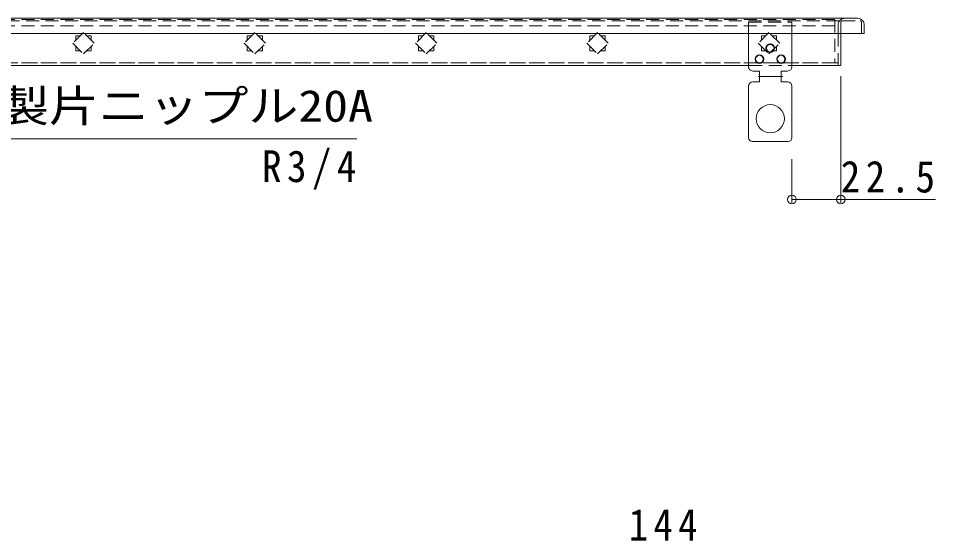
# Model space of a CAD drawing. Units: millimetres at full size, sheet at 1:5, with parts at other scales. Extents: x -840 to 950, y -676 to 691.
# Drawn here: x 235.6 to 658.5, y 68.7 to 309.7 of the extents above; entities that cross this region are included whole.
import ezdxf
from ezdxf.enums import TextEntityAlignment as Align

# ---------------------------------------------------------------- set-up
doc = ezdxf.new("R2010")
doc.units = ezdxf.units.MM
doc.header["$LTSCALE"] = 5
doc.header["$PDMODE"] = 32
doc.header["$PDSIZE"] = 4
doc.linetypes.add('CHAIN1', pattern=[8, 5, -1, 1, -1])
doc.linetypes.add('DASHED1', pattern=[1.8, 1.2, -0.6])
for name, color, linetype, lineweight in [('D-4_寸法', 7, 'Continuous', 9), ('E-0', 4, 'DASHED1', 9), ('E-1', 3, 'DASHED1', 9), ('E-2', 2, 'DASHED1', 9), ('E-4', 7, 'Continuous', 9), ('E-5', 4, 'Continuous', 9), ('E-8', 3, 'DASHED1', 9), ('E-A', 1, 'Continuous', 9)]:
    doc.layers.add(name, color=color, linetype=linetype, lineweight=lineweight)
doc.styles.add('ＭＳ ゴシック', font='')
doc.styles.get('ＭＳ ゴシック').set_extended_font_data('MS Gothic')

msp = doc.modelspace()

# ---------------------------------------------------------------- linework, layer by layer
at = {"layer": 'E-0'}
for p, q in [((612, 309.227), (612, 289.227)), ((269.1, 294.727), (269.1, 296.778)), ((348.1, 294.727), (348.1, 296.778)), ((427.1, 294.727), (427.1, 296.778)), ((506.1, 294.727), (506.1, 296.778)), ((585.1, 294.727), (585.1, 296.778)), ((267.05, 294.727), (269.1, 294.727)), ((346.05, 294.727), (348.1, 294.727)), ((425.05, 294.727), (427.1, 294.727)), ((504.05, 294.727), (506.1, 294.727)), ((583.05, 294.727), (585.1, 294.727))]:
    msp.add_line(p, q, dxfattribs=at)
for points in [[(264.15, 301.727), (262.1, 301.727), (262.1, 299.677)], [(269.1, 299.677), (269.1, 301.727), (267.05, 301.727)], [(343.15, 301.727), (341.1, 301.727), (341.1, 299.677)], [(348.1, 299.677), (348.1, 301.727), (346.05, 301.727)], [(422.15, 301.727), (420.1, 301.727), (420.1, 299.677)], [(427.1, 299.677), (427.1, 301.727), (425.05, 301.727)], [(501.15, 301.727), (499.1, 301.727), (499.1, 299.677)], [(506.1, 299.677), (506.1, 301.727), (504.05, 301.727)], [(580.15, 301.727), (578.1, 301.727), (578.1, 299.677)], [(585.1, 299.677), (585.1, 301.727), (583.05, 301.727)], [(262.1, 296.778), (262.1, 294.727), (264.15, 294.727)], [(341.1, 296.778), (341.1, 294.727), (343.15, 294.727)], [(420.1, 296.778), (420.1, 294.727), (422.15, 294.727)], [(499.1, 296.778), (499.1, 294.727), (501.15, 294.727)], [(578.1, 296.778), (578.1, 294.727), (580.15, 294.727)]]:
    msp.add_lwpolyline(points, dxfattribs=at)
at = {"layer": 'E-1'}
for p, q in [((265.6, 303.177), (260.65, 298.227)), ((270.55, 298.227), (265.6, 303.177)), ((344.6, 303.177), (339.65, 298.227)), ((349.55, 298.227), (344.6, 303.177)), ((423.6, 303.177), (418.65, 298.227)), ((428.55, 298.227), (423.6, 303.177)), ((502.6, 303.177), (497.65, 298.227)), ((507.55, 298.227), (502.6, 303.177)), ((581.6, 303.177), (576.65, 298.227)), ((586.55, 298.227), (581.6, 303.177)), ((260.65, 298.227), (265.6, 293.277)), ((265.6, 293.277), (270.55, 298.227)), ((339.65, 298.227), (344.6, 293.277)), ((344.6, 293.277), (349.55, 298.227)), ((418.65, 298.227), (423.6, 293.277)), ((423.6, 293.277), (428.55, 298.227)), ((497.65, 298.227), (502.6, 293.277)), ((502.6, 293.277), (507.55, 298.227)), ((576.65, 298.227), (581.6, 293.277)), ((581.6, 293.277), (586.55, 298.227))]:
    msp.add_line(p, q, dxfattribs=at)
at = {"layer": 'E-2', "color": 4}
for p, q in [((612, 309.227), (-555, 309.227)), ((612, 306.227), (-555, 306.227)), ((612, 289.227), (-555, 289.227))]:
    msp.add_line(p, q, dxfattribs=at)
at = {"layer": 'E-4'}
for p, q in [((614.7, 224.65), (614.7, 283.027)), ((592.2, 224.65), (592.2, 244.677)), ((592.2, 226.15), (614.7, 226.15)), ((614.7, 226.15), (658.45, 226.15))]:
    msp.add_line(p, q, dxfattribs=at)
for p in [(592.2, 226.15), (614.7, 226.15)]:
    msp.add_point(p, dxfattribs=at)
at = {"layer": 'E-5', "color": 7}
msp.add_line((391.679, 254.122), (111.679, 254.122), dxfattribs=at)
at = {"layer": 'E-8', "linetype": 'Continuous'}
for p, q in [((622.5, 309.727), (-565.5, 309.727)), ((625.5, 306.727), (625.5, 302.727)), ((625.5, 302.727), (-568.5, 302.727)), ((614.7, 302.727), (614.7, 288.027)), ((103.585, 288.027), (572.5, 288.027)), ((592.5, 288.027), (614.7, 288.027))]:
    msp.add_line(p, q, dxfattribs=at)
at = {"layer": 'E-8'}
for p, q in [((614.1, 308.527), (-556.902, 308.527)), ((613.5, 302.727), (613.5, 306.727)), ((614.7, 307.927), (614.7, 302.727)), ((615.3, 308.527), (623.7, 308.527)), ((624.3, 307.927), (624.3, 302.727)), ((613.5, 302.727), (613.5, 288.027)), ((103.332, 289.227), (613.5, 289.227)), ((572.5, 288.027), (592.5, 288.027))]:
    msp.add_line(p, q, dxfattribs=at)
for centre, radius, start, end in [((616.5, 306.727), 3, 90, 180), ((615.3, 307.927), 0.6, 90, 180), ((623.7, 307.927), 0.6, 0, 90)]:
    msp.add_arc(centre, radius, start, end, dxfattribs=at)
at = {"layer": 'E-8', "linetype": 'Continuous'}
msp.add_arc((622.5, 306.727), 3, 0, 90, dxfattribs=at)
at = {"layer": 'E-A', "linetype": 'DASHED1'}
for p, q in [((572.2, 307.927), (592.2, 307.927)), ((572.2, 302.727), (572.2, 307.927)), ((592.2, 302.727), (592.2, 307.927))]:
    msp.add_line(p, q, dxfattribs=at)
at = {"layer": 'E-A'}
for p, q in [((572.2, 287.427), (572.2, 302.727)), ((592.2, 287.427), (592.2, 302.727)), ((574.2, 285.427), (577.2, 285.427)), ((577.2, 285.427), (577.2, 280.427)), ((587.2, 285.427), (587.2, 280.427)), ((590.2, 285.427), (587.2, 285.427)), ((574.2, 280.427), (577.2, 280.427)), ((590.2, 280.427), (587.2, 280.427)), ((572.2, 278.427), (572.2, 254.677)), ((592.2, 278.427), (592.2, 254.677)), ((573.95, 252.927), (590.45, 252.927))]:
    msp.add_line(p, q, dxfattribs=at)
at = {"layer": 'E-A', "linetype": 'CHAIN1'}
msp.add_line((588.04, 282.927), (576.66, 282.927), dxfattribs=at)
at = {"layer": 'E-A'}
for centre, radius in [((582.2, 295.927), 2), ((582.2, 295.927), 1.75), ((577.2, 290.927), 2), ((577.2, 290.927), 1.75), ((587.2, 290.927), 2), ((587.2, 290.927), 1.75), ((582.2, 263.427), 6.5)]:
    msp.add_circle(centre, radius, dxfattribs=at)
for centre, radius, start, end in [((574.2, 287.427), 2, 180, 270), ((590.2, 287.427), 2, 270, 0), ((574.2, 278.427), 2, 90, 180), ((590.2, 278.427), 2, 0, 90), ((573.95, 254.677), 1.75, 180, 270), ((590.45, 254.677), 1.75, 270, 0)]:
    msp.add_arc(centre, radius, start, end, dxfattribs=at)

# ---------------------------------------------------------------- texts
at = {"layer": 'D-4_寸法', "color": 2, "insert": (516.928, 68.744), "char_height": 14.66, "attachment_point": 7, "style": 'ＭＳ ゴシック'}
msp.add_mtext('\\T1.27;\\W0.9;144', dxfattribs=at)
at = {"layer": 'E-4', "color": 2, "insert": (614.7, 229.15), "char_height": 14.66, "attachment_point": 7, "style": 'ＭＳ ゴシック'}
msp.add_mtext('\\T1.28;\\W0.9;22.5', dxfattribs=at)
at = {"layer": 'E-5', "color": 2, "style": 'ＭＳ ゴシック', "width": 1.15}
msp.add_text('ステンレス製片ニップル20A', height=14.66, dxfattribs=at).set_placement((111.679, 257.622), align=Align.BOTTOM_LEFT)
at = {"layer": 'E-5', "color": 2, "insert": (347.929, 230.622), "char_height": 14.66, "attachment_point": 7, "style": 'ＭＳ ゴシック'}
msp.add_mtext('\\T1.28;\\W0.9;R3/4', dxfattribs=at)

doc.saveas('drawing.dxf')
